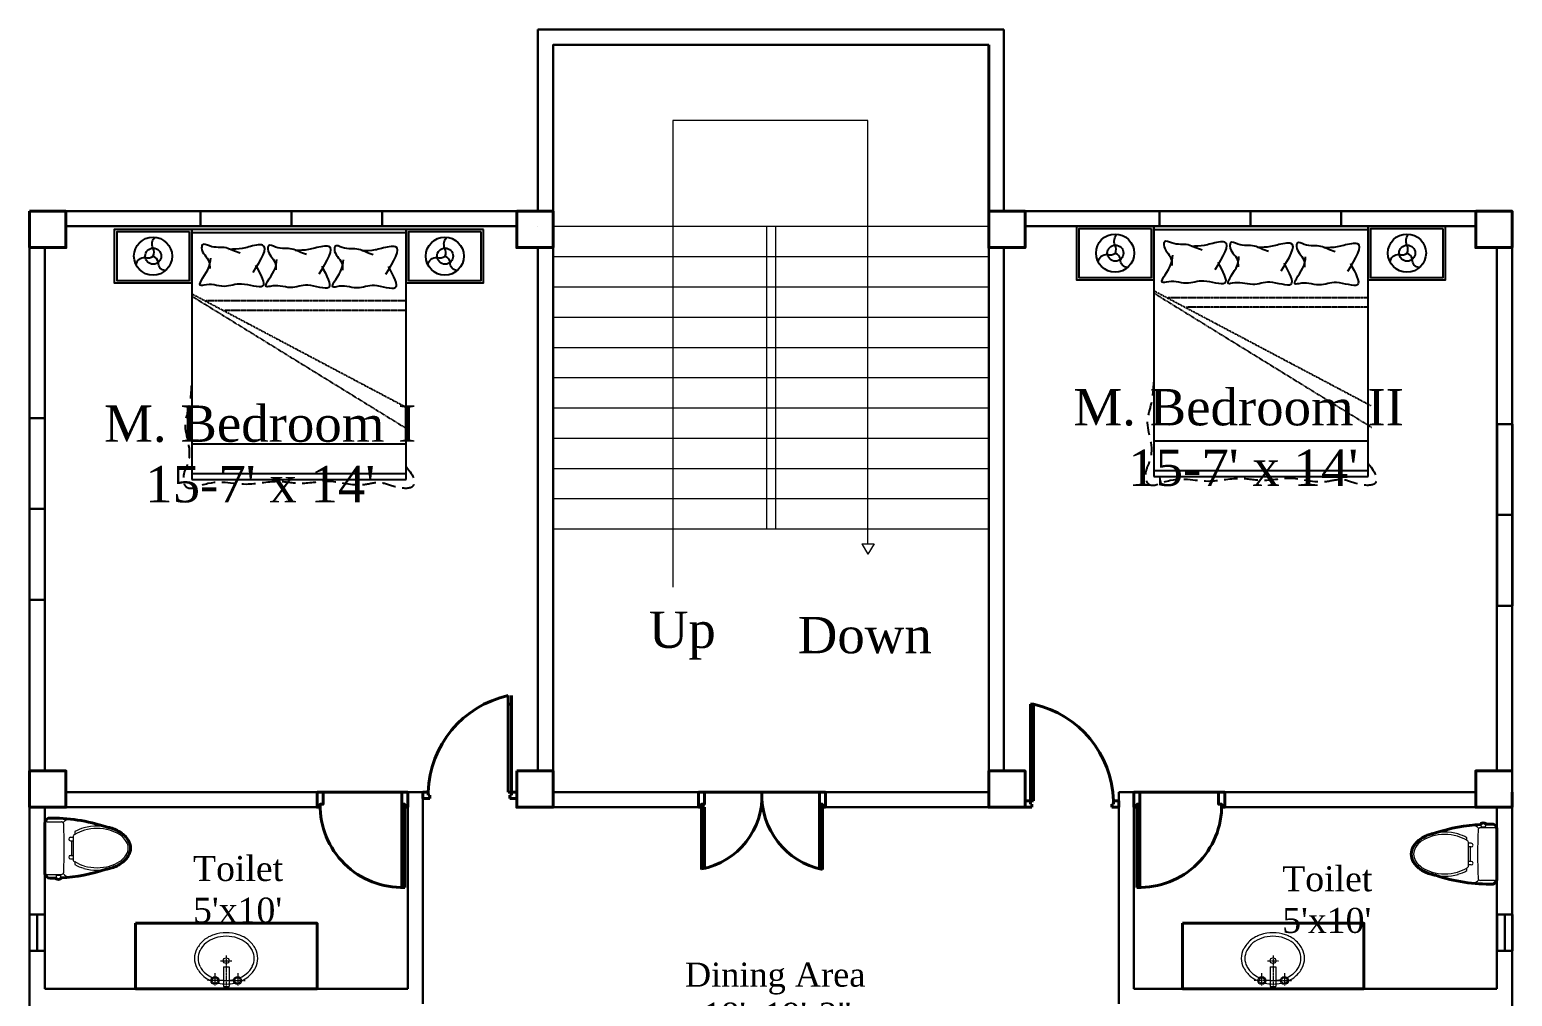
# Model space of a CAD drawing. Header units: inches. Extents: x -79350 to 491628, y -93215 to 155882.
# Drawn here: x 10990 to 11480.1, y 152148 to 152467.5 of the extents above; entities that cross this region are included whole.
import ezdxf

# ---------------------------------------------------------------- set-up
doc = ezdxf.new("R2010")
doc.units = ezdxf.units.IN
doc.header["$MEASUREMENT"] = 0
doc.linetypes.add('DASHDOT2', pattern=[0.5, 0.25, -0.125, 0, -0.125])
doc.linetypes.add('DASHED2', pattern=[0.375, 0.25, -0.125])
doc.layers.get('0').update_dxf_attribs({"lineweight": 30})
for name, color, linetype, lineweight in [('Column', 1, 'Continuous', 30), ('Letter', 7, 'Continuous', 20), ('LINE', 7, 'Continuous', 20), ('SANITARY', 42, 'Continuous', 13)]:
    doc.layers.add(name, color=color, linetype=linetype, lineweight=lineweight)
doc.layers.add('Door', color=7, linetype='Continuous', lineweight=40, true_color=0x763422)
doc.layers.add('Window', color=7, linetype='Continuous', lineweight=30, true_color=0x6b99dd)
for name, color, linetype in [('FURHATCH', 57, 'Continuous'), ('FURNITURE', 53, 'Continuous'), ('Stairs', 7, 'Continuous'), ('Wall', 7, 'Continuous')]:
    doc.layers.add(name, color=color, linetype=linetype)
doc.styles.get("Standard").update_dxf_attribs({"font": 'times.ttf', "height": 12})

# ---------------------------------------------------------------- blocks, each defined once
blk = doc.blocks.new('d30')
at = {"layer": 'Door', "ltscale": 0.3}
for p, q in [((37959.6, 7135.13), (37959.6, 7162.63)), ((37960.6, 7135.13), (37960.6, 7162.63)), ((37931.6, 7131.13), (37933.6, 7131.13)), ((37933.6, 7131.13), (37959.6, 7131.13)), ((37959.6, 7131.13), (37961.6, 7131.13))]:
    blk.add_line(p, q, dxfattribs=at)
for points in [[(37931.6, 7131.13), (37931.6, 7136.13), (37932.6, 7136.13), (37932.6, 7135.13), (37933.6, 7135.13), (37933.6, 7131.13)], [(37961.6, 7131.13), (37961.6, 7136.13), (37960.6, 7136.13), (37960.6, 7135.13), (37959.6, 7135.13), (37959.6, 7131.13)]]:
    blk.add_lwpolyline(points, dxfattribs=at)
blk.add_arc((37959.69, 7135.55), 27.09, 88.0728, 180.8948, dxfattribs=at)
blk = doc.blocks.new('A$Cd981bfd4')
at = {"layer": 'Door', "ltscale": 0.3}
for p, q in [((0, 41), (20.56, 41)), ((0, 40), (20.56, 40)), ((20.56, 42), (25.56, 42)), ((20.56, 40), (20.56, 41)), ((25.56, 42), (25.56, 40)), ((25.56, 40), (25.56, 21)), ((25.56, 2), (25.56, 21)), ((0, 2), (21.56, 2)), ((0, 1), (21.56, 1)), ((20.56, 0), (25.56, 0))]:
    blk.add_line(p, q, dxfattribs=at)
for points in [[(25.56, 42), (25.56, 40), (21.56, 40), (21.56, 41), (20.56, 41), (20.56, 42)], [(25.56, 0), (25.56, 2), (21.56, 2), (21.56, 1), (20.56, 1), (20.56, 0)]]:
    blk.add_lwpolyline(points, dxfattribs=at)
for centre, radius, start, end in [((24.32, 45.55), 24.58, 190.6572, 272.9002), ((24.43, -3.89), 24.91, 87.3888, 168.6891)]:
    blk.add_arc(centre, radius, start, end, dxfattribs=at)
blk = doc.blocks.new('yq_bed_01')
at = {"linetype": 'Continuous', "ltscale": 1000}
for p, q in [((2100, 900), (0, 900)), ((0, 900), (0, -900)), ((2100, -900), (2100, 900)), ((0, -900), (2100, -900))]:
    blk.add_line(p, q, dxfattribs=at)
at = {"linetype": 'Continuous'}
for points in [[(0, 1550), (0, 900), (450, 900), (450, 1550)], [(0, -900), (0, -1550), (450, -1550), (450, -900)]]:
    blk.add_lwpolyline(points, close=True, dxfattribs=at)
for centre in [(225, 1225), (225, -1225)]:
    blk.add_circle(centre, 160, dxfattribs=at)
at = {"layer": 'FURHATCH', "linetype": 'Continuous', "ltscale": 1000}
for p, q in [((30, 900), (30, -900)), ((1800, -900), (1800, 900)), ((2050, -900), (2050, 900))]:
    blk.add_line(p, q, dxfattribs=at)
at = {"layer": 'FURHATCH', "linetype": 'DASHED2', "ltscale": 0.5}
for p, q in [((540, -900), (1504, 921)), ((560, -900), (1689, 931)), ((600, 900), (600, -782)), ((680, 900), (680, -625))]:
    blk.add_line(p, q, dxfattribs=at)
at = {"layer": 'FURHATCH', "linetype": 'Continuous'}
for points in [[(20, 1530), (20, 920), (430, 920), (430, 1530)], [(20, -920), (20, -1530), (430, -1530), (430, -920)]]:
    blk.add_lwpolyline(points, close=True, dxfattribs=at)
for points in [[(346, 1329, -0.398826), (280, 1270, 0.069197), (273, 1269, 0.240714), (225, 1227, -0.240714)], [(225, 1227, 0.228099), (158, 1225, -0.317646), (66, 1242)], [(300, 1084, -0.414712), (235, 1160, 0.258086), (225, 1227)], [(225, -1223, 0.228099), (158, -1225, -0.317646), (66, -1208)], [(346, -1121, -0.398826), (280, -1180, 0.069197), (273, -1181, 0.240714), (225, -1223, -0.240714)], [(300, -1366, -0.414712), (235, -1290, 0.258086), (225, -1223)]]:
    blk.add_lwpolyline(points, format="xyb", dxfattribs=at)
for centre in [(225, 1227), (225, -1223)]:
    blk.add_circle(centre, 67.5, dxfattribs=at)
at = {"layer": 'FURHATCH', "linetype": 'DASHED2', "ltscale": 451.947922}
blk.add_open_spline([(1992, 900), (2071, 970), (2189, 999), (2167, 789), (2108, 682), (2173, 491), (2091, 272), (2150, 28), (2100, -200), (2173, -484), (2083, -701), (2209, -948), (2066, -979), (1864, -867), (1699, -991), (1474, -909), (1368, -903), (1308, -900)], degree=3, knots=[0, 0, 0, 0, 140.356688, 240.855445, 374.272085, 514.628774, 800.960617, 1037.309606, 1234.977718, 1501.883052, 1872.056655, 1990.732643, 2052.345442, 2125.407537, 2467.000811, 2608.004871, 2786.638856, 2786.638856, 2786.638856, 2786.638856], dxfattribs=at)
at = {"layer": 'FURHATCH', "linetype": 'Continuous', "ltscale": 1000}
for points, knots in [([(376, 729), (270, 795), (112, 892), (156, 710), (179, 623), (180, 565), (181, 528)], [0, 0, 0, 0, 257.192142, 380.388355, 440.188761, 557.045341, 557.045341, 557.045341, 557.045341]), ([(313, 750), (392, 793), (546, 876), (461, 661), (480, 562), (498, 484), (476, 402), (475, 340), (499, 246), (355, 365), (285, 372), (256, 374)], [0, 0, 0, 0, 197.98522, 383.798459, 461.536852, 537.063609, 629.138715, 719.341985, 744.183766, 895.041347, 1000.692483, 1000.692483, 1000.692483, 1000.692483]), ([(213, 622), (206, 601), (192, 561), (153, 477), (178, 400), (123, 302), (210, 290), (256, 366), (322, 366), (343, 366)], [0, 0, 0, 0, 70.314327, 132.712823, 281.06886, 345.030234, 373.143701, 508.899423, 574.349148, 574.349148, 574.349148, 574.349148]), ([(373, 170), (267, 236), (109, 333), (153, 151), (176, 64), (177, 6), (178, -31)], [0, 0, 0, 0, 257.192142, 380.388355, 440.188761, 557.045341, 557.045341, 557.045341, 557.045341]), ([(309, 191), (389, 234), (543, 317), (458, 102), (477, 3), (495, -75), (472, -157), (472, -219), (496, -313), (352, -194), (282, -187), (253, -185)], [0, 0, 0, 0, 197.98522, 383.798459, 461.536852, 537.063609, 629.138715, 719.341985, 744.183766, 895.041347, 1000.692483, 1000.692483, 1000.692483, 1000.692483]), ([(210, 63), (203, 42), (189, 2), (150, -82), (175, -159), (120, -257), (207, -269), (253, -193), (319, -193), (340, -193)], [0, 0, 0, 0, 70.314327, 132.712823, 281.06886, 345.030234, 373.143701, 508.899423, 574.349148, 574.349148, 574.349148, 574.349148]), ([(363, -385), (257, -319), (99, -222), (143, -405), (166, -492), (167, -549), (168, -587)], [0, 0, 0, 0, 257.192142, 380.388355, 440.188761, 557.045341, 557.045341, 557.045341, 557.045341]), ([(300, -364), (379, -321), (533, -238), (448, -453), (467, -553), (485, -631), (463, -712), (462, -774), (486, -868), (342, -750), (272, -743), (243, -740)], [0, 0, 0, 0, 197.98522, 383.798459, 461.536852, 537.063609, 629.138715, 719.341985, 744.183766, 895.041347, 1000.692483, 1000.692483, 1000.692483, 1000.692483]), ([(200, -493), (193, -514), (179, -553), (140, -637), (165, -714), (110, -812), (197, -824), (243, -749), (309, -749), (330, -749)], [0, 0, 0, 0, 70.314327, 132.712823, 281.06886, 345.030234, 373.143701, 508.899423, 574.349148, 574.349148, 574.349148, 574.349148])]:
    blk.add_open_spline(points, degree=3, knots=knots, dxfattribs=at)
blk = doc.blocks.new('yq_sink_01')
at = {"linetype": 'DASHDOT2'}
for p, q in [((69, 24), (69, 158)), ((131, 97), (26, 97)), ((236, 48), (236, -48)), ((278, 0), (26, 0)), ((131, -97), (26, -97)), ((69, -24), (69, -158))]:
    blk.add_line(p, q, dxfattribs=at)
for p, q in [((183, 24), (20, 24)), ((20, 24), (20, -24)), ((183, 24), (183, -24)), ((183, -24), (20, -24))]:
    blk.add_line(p, q)
for centre, radius in [((69, 95), 33.5), ((69, 95), 23.9), ((236, 1), 23.9), ((69, -95), 33.5), ((69, -95), 23.9)]:
    blk.add_circle(centre, radius)
for centre, radius, start, end in [((255, 91), 176, 62.9478, 117.0522), ((312, 19), 269, 140.9541, 156.021), ((312, 19), 239, 140.9541, 155.6677), ((277, 47), 224, 117.0522, 140.9541), ((277, 47), 195, 117.0522, 140.9541), ((255, 91), 146, 62.9478, 117.0522), ((233, 47), 195, 39.0459, 62.9478), ((233, 47), 224, 39.0459, 62.9478), ((199, 19), 239, 18.571, 39.0459), ((199, 19), 269, 18.571, 39.0459), ((366, 1), 326, 167.8612, 192.4926), ((366, 1), 296, 168.0916, 192.4003), ((145, 1), 296, 0, 18.571), ((145, 1), 296, 341.429, 360), ((145, 1), 326, 360, 18.571), ((145, 1), 326, 341.429, 360), ((312, -17), 239, 204.736, 219.0459), ((199, -17), 239, 320.9541, 341.429), ((199, -17), 269, 320.9541, 341.429), ((312, -17), 269, 204.5507, 219.0459), ((277, -45), 224, 219.0459, 242.9478), ((277, -45), 195, 219.0459, 242.9478), ((255, -88), 176, 242.9478, 297.0522), ((255, -88), 146, 242.9478, 297.0522), ((233, -45), 195, 297.0522, 320.9541), ((233, -45), 224, 297.0522, 320.9541)]:
    blk.add_arc(centre, radius, start, end)
blk = doc.blocks.new('yq_matong_01')
for p, q in [((0, 201), (0, -201)), ((20, 221), (139, 221)), ((252, 138), (252, 114)), ((216, 91), (238, 91)), ((216, 61), (238, 61)), ((223, 61), (223, -61)), ((238, 104), (238, -104)), ((216, -61), (238, -61)), ((216, -91), (238, -91)), ((252, -114), (252, -138)), ((20, -221), (139, -221)), ((97, -221), (97, -226)), ((97, -226), (132, -226)), ((132, -221), (132, -226))]:
    blk.add_line(p, q)
for centre, radius, start, end in [((55, 202), 54.8, 117.322, 181.8992), ((64, -1165), 1417, 71.4068, 91.3856), ((20, 201), 20, 90, 180), ((139, 201), 20, 2.3063, 90), ((217, 161), 83.2, 95.4963, 139.9324), ((-4840, 0), 5003, 357.6937, 2.3063), ((407, -123), 283, 105.2088, 123.2779), ((407, -123), 303, 105.2088, 120.5699), ((439, -242), 427, 74.7912, 105.2088), ((439, -242), 407, 74.7912, 105.2088), ((471, -123), 283, 56.7221, 74.7912), ((471, -123), 303, 56.7221, 74.7912), ((521, -47), 213, 32.2565, 56.7221), ((216, 76), 15, 90, 270), ((357, -47), 193, 123.2779, 128.1384), ((521, -47), 193, 32.2565, 56.7221), ((596, 0), 104, 360, 32.2565), ((596, 0), 124, 360, 32.2565), ((216, -76), 15, 90, 270), ((357, 47), 193, 231.8616, 236.7221), ((407, 123), 283, 236.7221, 254.7912), ((471, 123), 283, 285.2088, 303.2779), ((521, 47), 193, 303.2779, 327.7435), ((521, 47), 213, 303.2779, 327.7435), ((596, 0), 104, 327.7435, 360), ((596, 0), 124, 327.7435, 360), ((51, -204), 51.4, 175.687, 245.0918), ((20, -201), 20, 180, 270), ((157, -247), 63.1, 159.6834, 188.4939), ((72, -247), 63.1, 352.0944, 20.3166), ((64, 1165), 1417, 272.8967, 288.5932), ((139, -201), 20, 270, 357.6937), ((217, -161), 83.2, 220.0676, 264.5037), ((407, 123), 303, 239.4301, 254.7912), ((439, 242), 427, 254.7912, 285.2088), ((439, 242), 407, 254.7912, 285.2088), ((471, 123), 303, 285.2088, 303.2779), ((64, 1165), 1417, 268.6144, 271.2036), ((114, -226), 37, 237.5287, 304.2772)]:
    blk.add_arc(centre, radius, start, end)

msp = doc.modelspace()

# ---------------------------------------------------------------- linework, layer by layer
for p, q in [((11158, 152407.5), (11158, 152467.5)), ((11158, 152467.5), (11312, 152467.5)), ((11307, 152467.5), (11307, 152467.5)), ((11312, 152407.5), (11312, 152467.5)), ((11163, 152407.5), (11163, 152462.54)), ((11163, 152462.5), (11307, 152462.5)), ((10995, 152407.5), (10990, 152407.5)), ((10990, 152402.5), (10990, 152407.5)), ((11151, 152407.5), (10995, 152407.5)), ((11163, 152407.5), (11163, 152402.5)), ((11307, 152407.5), (11307, 152402.5)), ((11475, 152407.5), (11312, 152407.5)), ((11475, 152407.5), (11480, 152407.5)), ((11480, 152402.5), (11480, 152407.5)), ((10990, 152402.5), (10990, 151802.5)), ((11151, 152402.5), (11002, 152402.5)), ((11163, 152402.5), (11163, 152215.5)), ((11307, 152215.5), (11307, 152402.5)), ((11468, 152402.5), (11319, 152402.5)), ((11480, 151802.5), (11480, 152402.5)), ((10995, 152395.5), (10995, 152222.5)), ((11158, 152395.5), (11158, 152222.5)), ((11312, 152222.5), (11312, 152395.5)), ((11475, 152222.5), (11475, 152395.5)), ((11002, 152215.5), (11087, 152215.5)), ((11087, 152215.5), (11019, 152215.5)), ((11120, 152215.5), (11113, 152215.5)), ((11113, 152215.5), (11115, 152215.5)), ((11163, 152215.5), (11162.88, 152215.5)), ((11468, 152215.5), (11350, 152215.5)), ((11350, 152215.5), (11350, 152145.5)), ((10995, 152210.5), (10995, 152150.5)), ((11002, 152210.5), (11086, 152210.5)), ((11086, 152210.5), (11018.33, 152210.5)), ((11115, 152210.5), (11113, 152210.5)), ((11113, 152210.5), (11115, 152210.5)), ((11115, 152210.5), (11115, 152150.5)), ((11120, 152210.5), (11120, 152145.5)), ((11355, 152210.5), (11357, 152210.5)), ((11355, 152210.5), (11355, 152150.5)), ((11384, 152210.5), (11468, 152210.5)), ((11475, 152150.5), (11475, 152210.5)), ((10995, 152150.5), (11115, 152150.5)), ((11475, 152150.5), (11355, 152150.5))]:
    msp.add_line(p, q)
at = {"lineweight": 20}
for p, q in [((11267.1, 152437.43), (11202.61, 152437.43)), ((11202.61, 152437.43), (11202.61, 152283.26)), ((11267.1, 152297.53), (11267.1, 152437.43)), ((11163, 152402.5), (11307, 152402.54)), ((11233.5, 152402.5), (11233.5, 152302.5)), ((11236.5, 152402.5), (11236.5, 152302.5)), ((11163, 152392.5), (11307, 152392.5)), ((11163, 152382.5), (11307, 152382.5)), ((11163, 152372.5), (11307, 152372.5)), ((11163, 152362.5), (11307, 152362.5)), ((11163, 152352.5), (11307, 152352.5)), ((11163, 152342.5), (11307, 152342.5)), ((11163, 152332.5), (11307, 152332.5)), ((11163, 152322.5), (11307, 152322.5)), ((11163, 152312.5), (11307, 152312.5)), ((11163, 152302.5), (11307, 152302.5)), ((11265.06, 152297.53), (11269.1, 152297.53)), ((11265.06, 152297.53), (11267.1, 152294.1)), ((11269.1, 152297.53), (11267.1, 152294.1))]:
    msp.add_line(p, q, dxfattribs=at)
at = {"color": 200, "lineweight": 20}
msp.add_line((11267.1, 152294.1), (11267.1, 152294.1), dxfattribs=at)
at = {"linetype": 'ByBlock'}
for p, q in [((11120, 152210.5), (11120, 152215.5)), ((11211.04, 152215.5), (11163, 152215.5)), ((11253.04, 152215.5), (11307, 152215.5)), ((11211.04, 152210.5), (11163, 152210.5)), ((11253.04, 152210.5), (11307, 152210.5))]:
    msp.add_line(p, q, dxfattribs=at)
at = {"layer": 'Column'}
for p, q in [((11307, 152467.5), (11307, 152467.5)), ((10990, 152407.5), (10995, 152407.5)), ((10990, 152402.54), (10990, 152407.5)), ((11163, 152407.5), (11163, 152402.54)), ((11307, 152407.5), (11312, 152407.5)), ((11307, 152402.54), (11307, 152407.5)), ((11475, 152407.5), (11480, 152407.5)), ((11480, 152407.5), (11480, 152402.54)), ((11163, 152210.5), (11163, 152215.5)), ((11307, 152215.79), (11307, 152210.5)), ((10993, 152210.54), (10990, 152210.54))]:
    msp.add_line(p, q, dxfattribs=at)
at = {"layer": 'Column', "lineweight": 40}
for p, q in [((11002, 152407.5), (10990, 152407.5)), ((10990, 152407.5), (10990, 152395.5)), ((11002, 152395.5), (11002, 152407.5)), ((11151, 152407.5), (11151, 152402.5)), ((11163, 152402.5), (11163, 152407.5)), ((11307, 152407.5), (11307, 152402.5)), ((11319, 152402.5), (11319, 152407.5)), ((11468, 152407.5), (11468, 152402.5)), ((11480, 152402.5), (11480, 152407.5)), ((10990, 152395.5), (11002, 152395.5)), ((11002, 152210.5), (11002, 152219)), ((11468, 152219), (11468, 152210.5)), ((10990, 152210.54), (10990, 152210.5))]:
    msp.add_line(p, q, dxfattribs=at)
at = {"layer": 'Column', "color": 7, "lineweight": 40}
for points in [[(10990, 152407.5), (11002, 152407.5), (11002, 152395.5), (10990, 152395.5)], [(11151, 152407.5), (11163, 152407.5), (11163, 152395.5), (11151, 152395.5)], [(11151, 152407.5), (11163, 152407.5), (11163, 152395.5), (11151, 152395.5)], [(11307, 152407.5), (11319, 152407.5), (11319, 152395.5), (11307, 152395.5)], [(11307, 152407.5), (11319, 152407.5), (11319, 152395.5), (11307, 152395.5)], [(11468, 152407.5), (11480, 152407.5), (11480, 152395.5), (11468, 152395.5)], [(11468, 152407.5), (11480, 152407.5), (11480, 152395.5), (11468, 152395.5)], [(11151, 152222.5), (11163, 152222.5), (11163, 152210.5), (11151, 152210.5)], [(11307, 152222.5), (11319, 152222.5), (11319, 152210.5), (11307, 152210.5)]]:
    msp.add_lwpolyline(points, close=True, dxfattribs=at)
for points in [[(10990, 152222.5), (11002, 152222.5), (11002, 152210.5), (10990, 152210.5), (10990, 152210.54)], [(10995, 152222.5), (11002, 152222.5)], [(11151, 152213), (11151, 152222.5)], [(11480, 152210.5), (11468, 152210.5), (11468, 152222.5), (11480, 152222.5)], [(11002, 152210.5), (10995, 152210.5)]]:
    msp.add_lwpolyline(points, dxfattribs=at)
at = {"layer": 'Door', "linetype": 'ByBlock', "lineweight": 40}
for p, q in [((11148.17, 152215.5), (11148.17, 152247.39)), ((11149.23, 152247.39), (11149.23, 152215.5)), ((11148.17, 152244.52), (11149.23, 152244.52)), ((11321.83, 152244.52), (11320.77, 152244.52)), ((11320.77, 152244.52), (11320.77, 152212.63)), ((11321.83, 152212.63), (11321.83, 152244.52)), ((11120, 152215.5), (11121.77, 152215.5)), ((11120, 152213.37), (11120, 152215.5)), ((11122.3, 152213.37), (11120, 152213.37)), ((11121.77, 152215.5), (11121.77, 152214.44)), ((11121.77, 152214.44), (11122.3, 152214.44)), ((11122.3, 152214.44), (11122.3, 152213.37)), ((11149.23, 152215.5), (11148.17, 152215.5)), ((11149.23, 152214.44), (11148.7, 152214.44)), ((11148.7, 152214.44), (11148.7, 152213.37)), ((11148.7, 152213.37), (11151, 152213.37)), ((11151, 152215.5), (11149.23, 152215.5)), ((11149.23, 152215.5), (11149.23, 152214.44)), ((11151, 152213.37), (11151, 152215.5)), ((11319, 152212.63), (11320.77, 152212.63)), ((11319, 152210.5), (11319, 152212.63)), ((11321.3, 152210.5), (11319, 152210.5)), ((11320.77, 152212.63), (11320.77, 152211.56)), ((11320.77, 152212.63), (11321.83, 152212.63)), ((11320.77, 152211.56), (11321.3, 152211.56)), ((11321.3, 152211.56), (11321.3, 152210.5)), ((11348.23, 152211.56), (11347.7, 152211.56)), ((11347.7, 152211.56), (11347.7, 152210.5)), ((11347.7, 152210.5), (11350, 152210.5)), ((11350, 152212.63), (11348.23, 152212.63)), ((11348.23, 152212.63), (11348.23, 152211.56)), ((11350, 152210.5), (11350, 152212.63))]:
    msp.add_line(p, q, dxfattribs=at)
at = {"layer": 'Door'}
for p, q in [((11163, 152215.5), (11163, 152210.5)), ((11307, 152215.5), (11307, 152215.79)), ((11307, 152215.5), (11307, 152210.5)), ((11480, 152215.5), (11480, 152210.5)), ((10990, 152210.54), (10993, 152210.54))]:
    msp.add_line(p, q, dxfattribs=at)
at = {"layer": 'Door', "linetype": 'ByBlock', "lineweight": 40}
for centre, start, end in [((11155.39, 152214.55), 102.399, 178.375), ((11314.61, 152211.67), 1.625, 77.601)]:
    msp.add_arc(centre, 33.63, start, end, dxfattribs=at)
at = {"layer": 'LINE', "lineweight": 40}
msp.add_line((11307, 152462.5), (11307, 152407.5), dxfattribs=at)
at = {"layer": 'LINE', "linetype": 'ByBlock', "lineweight": 40}
msp.add_line((10990, 152222.5), (10990, 152210.54), dxfattribs=at)
at = {"layer": 'SANITARY', "lineweight": 40}
for points in [[(11015.3, 152203.99, 0.087396), (10996.17, 152206.88, 0.289473), (10995, 152204.9), (10995, 152189.1, 0.312446), (10996.17, 152187.12, 0.011298), (10998.69, 152187.11, 0.022445), (10998.71, 152186.89, 0.29977), (11000.31, 152186.92, 0.02582), (11000.33, 152187.17, 0.068596), (11015.3, 152190.01, 0.021224), (11016.69, 152190.33, 0.079005), (11020.11, 152191.87, 0.107159), (11022.59, 152194.4, 0.141682), (11023.35, 152197, 0.141682), (11022.59, 152199.6, 0.107159), (11020.11, 152202.13, 0.079005), (11016.69, 152203.67, 0.021224)], [(11454.7, 152188.01, 0.087396), (11473.83, 152185.12, 0.289473), (11475, 152187.1), (11475, 152202.9, 0.312446), (11473.83, 152204.88, 0.011298), (11471.31, 152204.89, 0.022445), (11471.29, 152205.11, 0.29977), (11469.69, 152205.08, 0.02582), (11469.67, 152204.83, 0.068596), (11454.7, 152201.99, 0.021224), (11453.31, 152201.67, 0.079005), (11449.89, 152200.13, 0.107159), (11447.41, 152197.6, 0.141682), (11446.65, 152195, 0.141682), (11447.41, 152192.4, 0.107159), (11449.89, 152189.87, 0.079005), (11453.31, 152188.33, 0.021224)]]:
    msp.add_lwpolyline(points, format="xyb", close=True, dxfattribs=at)
at = {"layer": 'SANITARY', "linetype": 'ByBlock', "lineweight": 40}
for points in [[(11025, 152172.15), (11025, 152150.5), (11085, 152150.5), (11085, 152172.15)], [(11371, 152172.15), (11371, 152150.5), (11431, 152150.5), (11431, 152172.15)]]:
    msp.add_lwpolyline(points, close=True, dxfattribs=at)
at = {"layer": 'Wall'}
for p, q in [((11158, 152462.54), (11158, 152467.5)), ((11158, 152467.5), (11163, 152467.5)), ((11312, 152467.5), (11307, 152467.5)), ((11312, 152467.5), (11312, 152467.5)), ((11157.88, 152402.5), (11157.88, 152402.54)), ((11229.08, 152215.5), (11235, 152215.5)), ((11002, 152210.5), (10995, 152210.5)), ((11468, 152210.5), (11475, 152210.5))]:
    msp.add_line(p, q, dxfattribs=at)
at = {"layer": 'Wall', "color": 1, "lineweight": 40}
for p, q in [((11163, 152215.5), (11163, 152210.5)), ((10990, 152210.5), (10990, 152210.54)), ((10995, 152210.5), (10990, 152210.5))]:
    msp.add_line(p, q, dxfattribs=at)
at = {"layer": 'Window'}
for p, q in [((11046.5, 152407.5), (11106.5, 152407.5)), ((11046.5, 152402.5), (11046.5, 152407.5)), ((11076.5, 152407.5), (11076.5, 152402.5)), ((11106.5, 152407.5), (11106.5, 152402.5)), ((11363.5, 152407.5), (11423.5, 152407.5)), ((11363.5, 152402.5), (11363.5, 152407.5)), ((11393.5, 152407.5), (11393.5, 152402.5)), ((11423.5, 152407.5), (11423.5, 152402.5)), ((11106.5, 152402.5), (11046.5, 152402.5)), ((11423.5, 152402.5), (11363.5, 152402.5)), ((10990, 152279.09), (10990, 152339.09)), ((10990, 152339.09), (10995, 152339.09)), ((10995, 152339.09), (10995, 152279.09)), ((11475.08, 152277.09), (11475.08, 152337.09)), ((11475.08, 152337.09), (11480.08, 152337.09)), ((11480.08, 152337.09), (11480.08, 152277.09)), ((10995, 152309.09), (10990, 152309.09)), ((11480.08, 152307.09), (11475.08, 152307.09)), ((10995, 152279.09), (10990, 152279.09)), ((11480.08, 152277.09), (11475.08, 152277.09)), ((10990, 152175.09), (10995, 152175.09)), ((10990, 152175.09), (10990, 152163.09)), ((10992.5, 152175.09), (10992.5, 152163.09)), ((10995, 152175.09), (10995, 152163.09)), ((11475.08, 152163.09), (11475.08, 152175.09)), ((11475.08, 152175.09), (11480.08, 152175.09)), ((11475.08, 152175.09), (11475.08, 152163.09)), ((11477.58, 152175.09), (11477.58, 152163.09)), ((11480.08, 152175.09), (11480.08, 152163.09)), ((11480.08, 152175.09), (11480.08, 152163.09)), ((11480.08, 152175.09), (11480.08, 152163.09)), ((11480.08, 152175.09), (11480.08, 152163.09)), ((10995, 152163.09), (10990, 152163.09)), ((11480.08, 152163.09), (11475.08, 152163.09))]:
    msp.add_line(p, q, dxfattribs=at)

# ---------------------------------------------------------------- block references
at = {"layer": 'FURNITURE', "color": 116, "linetype": 'ByBlock', "lineweight": 40, "true_color": 0x136734, "xscale": 0.03937007874015748, "yscale": 0.03937007874015748, "zscale": 0.03937007874015748, "rotation": 270.0000000000059}
msp.add_blockref('yq_bed_01', (11079, 152401.5), dxfattribs=at)
at = {"layer": 'FURNITURE', "linetype": 'ByBlock', "lineweight": 40, "xscale": 0.03937007874015748, "yscale": 0.03937007874015748, "zscale": 0.03937007874015748, "rotation": 270.0000000000059}
msp.add_blockref('yq_bed_01', (11397.01, 152402.5), dxfattribs=at)
at = {"layer": 'SANITARY', "lineweight": 40, "xscale": 0.03937007874015748, "yscale": 0.03937007874015748, "zscale": 0.03937007874015748}
msp.add_blockref('yq_matong_01', (10995, 152197), dxfattribs=at)
at = {"layer": 'SANITARY', "lineweight": 40, "xscale": 0.03937007874015748, "yscale": 0.03937007874015748, "zscale": 0.03937007874015748, "rotation": 180}
msp.add_blockref('yq_matong_01', (11475, 152195), dxfattribs=at)
at = {"layer": 'SANITARY', "linetype": 'ByBlock', "lineweight": 40, "xscale": 0.03937007874015748, "yscale": 0.03937007874015748, "zscale": 0.03937007874015748, "rotation": 90.00000000001502}
for p in [(11055, 152150.5), (11401, 152150.5)]:
    msp.add_blockref('yq_sink_01', p, dxfattribs=at)
at = {"layer": 'Wall', "color": 7, "xscale": -1, "rotation": 180}
msp.add_blockref('d30', (-26846.6, 159346.63), dxfattribs=at)
at = {"layer": 'Wall', "rotation": 90}
msp.add_blockref('A$Cd981bfd4', (11253.04, 152189.94), dxfattribs=at)
at = {"layer": 'Wall', "color": 7, "rotation": 180}
msp.add_blockref('d30', (49316.6, 159346.63), dxfattribs=at)

# ---------------------------------------------------------------- texts
at = {"layer": 'Letter', "attachment_point": 1}
for s, width, gutter_width, heights, insert, char_height in [("M. Bedroom II^J    15-7' x 14'", 143.7063, 60, [47.61], (11335, 152348.72), 12), ("M. Bedroom I^J   15-7' x 14'", 143.7063, 60, [47.61], (11014.62, 152343.29), 12), ("Toilet^J5'x10'", 97.678, 41.31, [0], (11044, 152194.39), 8.2616), ("Toilet^J5'x10'", 97.678, 41.31, [0], (11404, 152191), 8.2616), ('Dining Area ^J  18\'x19\'-2"', 95.1702, 39.74, [31.53], (11206.58, 152159.15), 7.9471)]:
    msp.add_mtext_dynamic_manual_height_columns(s, width=width, gutter_width=gutter_width, heights=heights, dxfattribs=dict(at, insert=insert, char_height=char_height))
at = {"layer": 'Stairs', "char_height": 12, "attachment_point": 1}
for s, width, insert in [('Up', 69.7229, (11194.64, 152275.18)), ('Down', 86.0171, (11243.88, 152273.4))]:
    msp.add_mtext_dynamic_manual_height_columns(s, width=width, gutter_width=60, heights=[0], dxfattribs=dict(at, insert=insert))

doc.saveas('drawing.dxf')
